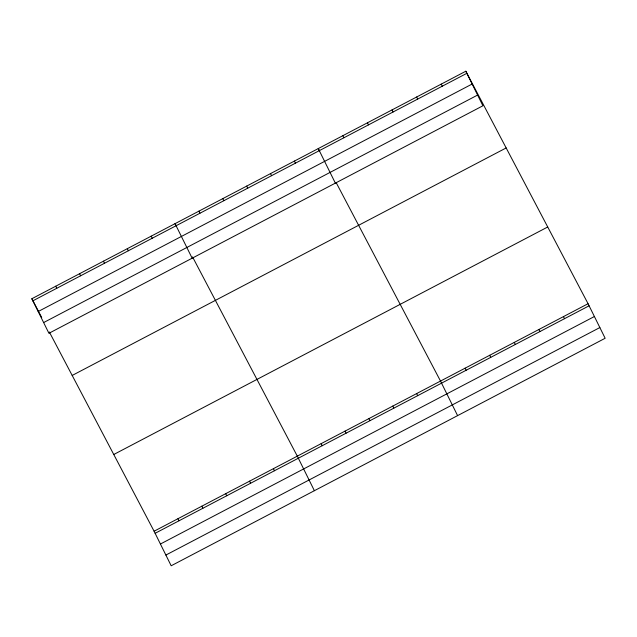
<?xml version="1.0" encoding="UTF-8"?>
<svg xmlns="http://www.w3.org/2000/svg" width="637" height="637" viewBox="0 0 637 637"><rect width="100%" height="100%" fill="white"/><g stroke="black" fill="none" stroke-linecap="round" stroke-linejoin="round"><path stroke-width="0.96" d="M465.822 71.225L482.902 105.782L48.93 333.286L31.85 298.729L465.822 71.225L588.07 303.714L605.15 338.271L171.178 565.775L154.098 531.218L49.328 331.973M32.877 300.815L466.857 73.311M38.18 311.533L472.152 84.02M43.634 322.569L477.607 95.064M72.188 375.448L506.168 147.943M113.752 454.499L547.732 226.987M154.098 531.218L588.07 303.714M155.125 533.304L589.098 305.8M160.42 544.022L594.393 316.517M165.883 555.058L599.855 327.553M319.615 151.128L318.277 148.572L335.357 183.138M336.201 182.676L440.517 381.061L457.597 415.627M176.409 226.207L175.064 223.651L192.143 258.208M192.541 256.894L297.304 456.14L314.383 490.705M31.85 298.729L41.708 317.481M563.474 316.605L564.509 318.691M441.234 84.116L442.261 86.202M538.886 329.496L539.913 331.582M416.638 97.007L417.673 99.093M514.29 342.387L515.325 344.474M392.05 109.898L393.077 111.985M489.702 355.279L490.729 357.365M367.453 122.79L368.489 124.876M465.114 368.17L466.141 370.256M342.865 135.681L343.892 137.767M416.646 393.578L417.681 395.665M294.405 161.089L295.433 163.176M392.782 406.088L393.809 408.174M270.534 173.598L271.569 175.685M368.911 418.605L369.946 420.691M246.67 186.115L247.697 188.194M345.047 431.114L346.074 433.2M222.799 198.625L223.826 200.711M321.175 443.631L322.203 445.717M198.927 211.142L199.962 213.22M273.44 468.657L274.467 470.743M151.192 236.16L152.227 238.246M249.569 481.166L250.604 483.252M127.328 248.677L128.356 250.763M225.697 493.683L226.732 495.769M103.457 261.186L104.484 263.272M201.833 506.192L202.861 508.278M79.585 273.703L80.62 275.789M177.962 518.709L178.997 520.787M55.722 286.212L56.749 288.298"/></g></svg>
